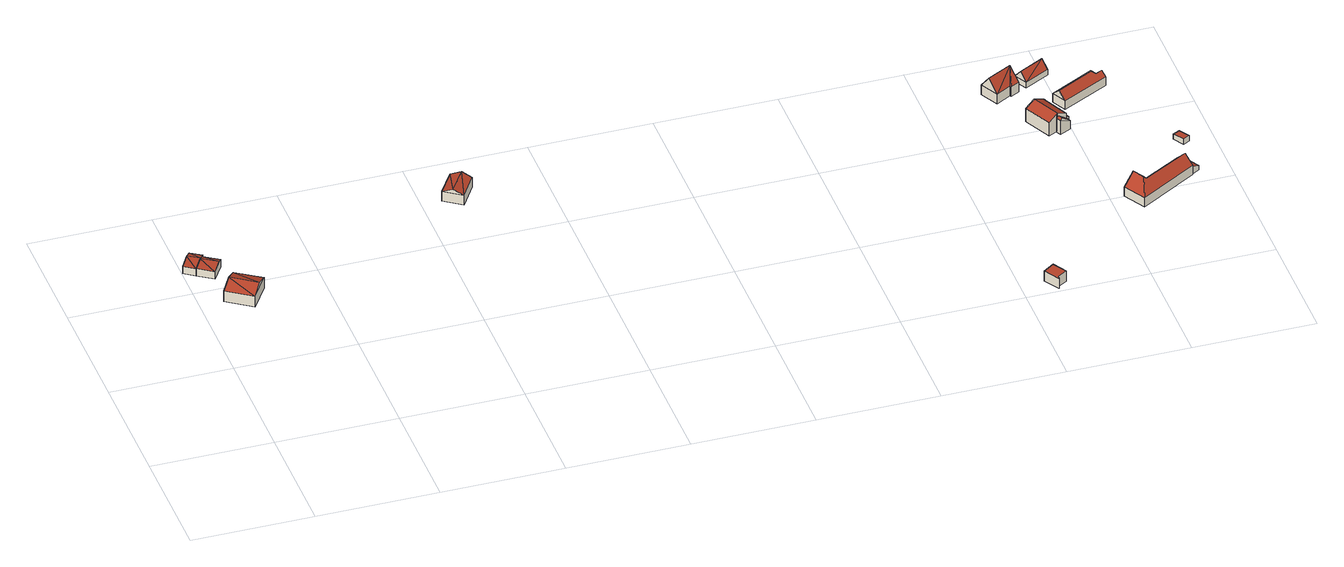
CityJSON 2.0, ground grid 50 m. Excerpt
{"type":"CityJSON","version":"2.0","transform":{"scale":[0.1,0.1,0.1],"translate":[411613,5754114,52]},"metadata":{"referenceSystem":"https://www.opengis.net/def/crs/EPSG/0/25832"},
"CityObjects":{
"building1":{"type":"Building","attributes":{"Gemeindeschluessel":"05515000","Geometrietyp2DReferenz":"3000","function":"31001_2700","roofType":"5000","measuredHeight":4.14},"geometry":[{"type":"Solid","lod":"2","boundaries":[[[[0,1,2,3]],[[4,5,1,0]],[[6,7,5,4]],[[8,9,7,6]],[[3,2,9,8]],[[10,0,3,11]],[[12,11,3]],[[11,12,6]],[[8,6,12]],[[10,11,6,4]],[[10,4,0]],[[12,3,8]],[[1,5,7,9,2]]]],"semantics":{"surfaces":[{"type":"WallSurface"},{"type":"RoofSurface"},{"type":"GroundSurface"}],"values":[[0,0,0,0,0,1,1,1,1,0,0,0,2]]}}]},
"building2":{"type":"Building","attributes":{"Gemeindeschluessel":"05515000","Geometrietyp2DReferenz":"3000","function":"51009_1610","roofType":"3100","measuredHeight":4.13},"geometry":[{"type":"Solid","lod":"2","boundaries":[[[[13,14,5,15]],[[16,17,14,13]],[[18,7,17,16]],[[15,5,7,18]],[[13,19,16]],[[18,20,15]],[[19,13,15]],[[15,20,19]],[[16,19,20]],[[20,18,16]],[[14,17,7,5]]]],"semantics":{"surfaces":[{"type":"WallSurface"},{"type":"RoofSurface"},{"type":"GroundSurface"}],"values":[[0,0,0,0,0,0,1,1,1,1,2]]}}]},
"building3":{"type":"Building","attributes":{"Gemeindeschluessel":"05515000","Geometrietyp2DReferenz":"3000","function":"31001_2700","roofType":"3100","measuredHeight":7.04},"geometry":[{"type":"Solid","lod":"2","boundaries":[[[[21,22,23,24]],[[25,26,22,21]],[[27,28,26,25]],[[24,23,28,27]],[[21,29,25]],[[27,30,24]],[[29,21,24]],[[24,30,29]],[[25,29,30]],[[30,27,25]],[[22,26,28,23]]]],"semantics":{"surfaces":[{"type":"WallSurface"},{"type":"RoofSurface"},{"type":"GroundSurface"}],"values":[[0,0,0,0,0,0,1,1,1,1,2]]}}]},
"building4":{"type":"Building","attributes":{"Gemeindeschluessel":"05515000","Geometrietyp2DReferenz":"3000","function":"31001_2600","roofType":"5000","measuredHeight":6.38},"address":[{"country":"Germany","locality":"Münster","thoroughfareNumber":"7","thoroughfareName":"Alter Postweg"}],"geometry":[{"type":"Solid","lod":"2","boundaries":[[[[31,32,33,34]],[[35,36,32,31]],[[37,38,36,35]],[[39,40,38,37]],[[41,42,40,39]],[[43,44,42,41]],[[45,46,44,43]],[[34,33,46,45]],[[47,48,41]],[[41,39,37,35,31,34,47]],[[45,43,48]],[[48,47,45]],[[47,34,45]],[[48,43,41]],[[32,36,38,40,42,44,46,33]]]],"semantics":{"surfaces":[{"type":"WallSurface"},{"type":"RoofSurface"},{"type":"GroundSurface"}],"values":[[0,0,0,0,0,0,0,0,1,1,1,1,0,0,2]]}}]},
"building5":{"type":"Building","attributes":{"Gemeindeschluessel":"05515000","Geometrietyp2DReferenz":"3000","function":"51009_1610","roofType":"2100","measuredHeight":5.04},"geometry":[{"type":"Solid","lod":"2","boundaries":[[[[49,50,51,52]],[[53,54,50,49]],[[55,56,54,53]],[[57,58,56,55]],[[52,51,58,57]],[[55,53,49,52,57]],[[50,54,56,58,51]]]],"semantics":{"surfaces":[{"type":"WallSurface"},{"type":"RoofSurface"},{"type":"GroundSurface"}],"values":[[0,0,0,0,0,1,2]]}}]},
"building6":{"type":"Building","attributes":{"Gemeindeschluessel":"05515000","Geometrietyp2DReferenz":"3000","function":"51009_1610","roofType":"3100","measuredHeight":3.35},"geometry":[{"type":"Solid","lod":"2","boundaries":[[[[59,60,61,62]],[[63,64,60,59]],[[65,66,64,63]],[[62,61,66,65]],[[59,67,63]],[[65,68,62]],[[68,67,59]],[[59,62,68]],[[68,65,63]],[[63,67,68]],[[60,64,66,61]]]],"semantics":{"surfaces":[{"type":"WallSurface"},{"type":"RoofSurface"},{"type":"GroundSurface"}],"values":[[0,0,0,0,0,0,1,1,1,1,2]]}}]},
"building7":{"type":"Building","attributes":{"Gemeindeschluessel":"05515000","Geometrietyp2DReferenz":"3000","function":"31001_1000","roofType":"5000","measuredHeight":10.11},"address":[{"country":"Germany","locality":"Münster","thoroughfareNumber":"102","thoroughfareName":"Münsterstraße"}],"geometry":[{"type":"Solid","lod":"2","boundaries":[[[[69,70,71,72]],[[73,74,70,69]],[[75,61,74,73]],[[76,77,61,75]],[[78,79,77,76]],[[80,81,79,78]],[[72,71,81,80]],[[82,83,69]],[[82,69,72]],[[82,72,80]],[[80,78,82]],[[83,82,76]],[[83,76,75]],[[75,73,83]],[[76,82,78]],[[69,83,73]],[[70,74,61,77,79,81,71]]]],"semantics":{"surfaces":[{"type":"WallSurface"},{"type":"RoofSurface"},{"type":"GroundSurface"}],"values":[[0,0,0,0,0,0,0,1,1,1,1,1,1,1,0,0,2]]}}]},
"building8":{"type":"Building","attributes":{"Gemeindeschluessel":"05515000","Geometrietyp2DReferenz":"3000","function":"31001_1000"},"address":[{"country":"Germany","locality":"Münster","thoroughfareNumber":"100","thoroughfareName":"Münsterstraße"}],"children":["building8-1","building8-2"]},
"building8-1":{"type":"BuildingPart","attributes":{"roofType":"3100","measuredHeight":8.3},"parents":["building8"],"geometry":[{"type":"Solid","lod":"2","boundaries":[[[[84,85,86,87]],[[88,89,90,85,84]],[[91,92,93,94,95]],[[96,97,92,91]],[[98,99,97,96]],[[100,101,99,98]],[[102,103,101,100]],[[87,86,103,102]],[[96,91,95,104,98]],[[88,84,87,102,100,98,104]],[[85,90,105,93,92,97,99,101,103,86]],[[106,89,88,104,107]],[[90,89,108,105]],[[89,106,107,108]],[[94,108,107,104,95]],[[93,105,108,94]]]],"semantics":{"surfaces":[{"type":"WallSurface"},{"type":"RoofSurface"},{"type":"GroundSurface"},{"type":"ClosureSurface"}],"values":[[0,0,0,0,0,0,0,0,1,1,2,0,3,3,0,3]]}}]},
"building8-2":{"type":"BuildingPart","attributes":{"roofType":"3100","measuredHeight":7.26},"parents":["building8"],"geometry":[{"type":"Solid","lod":"2","boundaries":[[[[109,110,90,89]],[[111,112,110,109]],[[94,93,112,111]],[[109,113,111]],[[89,106,113,109]],[[111,113,106,107,94]],[[110,112,93,105,90]],[[90,105,108,89]],[[105,93,94,108]],[[107,108,94]],[[108,107,106,89]]]],"semantics":{"surfaces":[{"type":"WallSurface"},{"type":"RoofSurface"},{"type":"GroundSurface"},{"type":"ClosureSurface"}],"values":[[0,0,0,0,1,1,2,3,3,0,3]]}}]},
"building9":{"type":"Building","attributes":{"Gemeindeschluessel":"05515000","Geometrietyp2DReferenz":"3000","function":"51009_1610","roofType":"2100","measuredHeight":4.28},"geometry":[{"type":"Solid","lod":"2","boundaries":[[[[114,115,116,117]],[[118,119,115,114]],[[120,121,119,118]],[[122,123,121,120]],[[124,125,123,122]],[[117,116,125,124]],[[122,120,118,114,117,124]],[[115,119,121,123,125,116]]]],"semantics":{"surfaces":[{"type":"WallSurface"},{"type":"RoofSurface"},{"type":"GroundSurface"}],"values":[[0,0,0,0,0,0,1,2]]}}]},
"building10":{"type":"Building","attributes":{"Gemeindeschluessel":"05515000","Geometrietyp2DReferenz":"3000","function":"31001_1000","roofType":"3100","measuredHeight":6.26},"geometry":[{"type":"Solid","lod":"2","boundaries":[[[[126,127,128,129]],[[130,131,127,126]],[[132,133,131,130]],[[129,128,133,132]],[[126,134,130]],[[132,135,129]],[[135,134,126]],[[126,129,135]],[[134,135,132]],[[132,130,134]],[[127,131,133,128]]]],"semantics":{"surfaces":[{"type":"WallSurface"},{"type":"RoofSurface"},{"type":"GroundSurface"}],"values":[[0,0,0,0,0,0,1,1,1,1,2]]}}]},
"building11":{"type":"Building","attributes":{"Gemeindeschluessel":"05515000","Geometrietyp2DReferenz":"3000","function":"31001_1000","roofType":"5000","measuredHeight":8.96},"address":[{"country":"Germany","locality":"Münster","thoroughfareNumber":"96","thoroughfareName":"Münsterstraße"},{"country":"Germany","locality":"Münster","thoroughfareNumber":"96a","thoroughfareName":"Münsterstraße"}],"geometry":[{"type":"Solid","lod":"2","boundaries":[[[[136,137,138,139]],[[140,141,137,136]],[[142,143,141,140]],[[144,145,143,142]],[[146,147,145,144]],[[139,138,147,146]],[[148,149,146,144,150]],[[144,142,150]],[[150,142,140,148]],[[149,148,140,136,151]],[[136,139,151]],[[151,139,146,149]],[[137,141,143,145,147,138]]]],"semantics":{"surfaces":[{"type":"WallSurface"},{"type":"RoofSurface"},{"type":"GroundSurface"}],"values":[[0,0,0,0,0,0,1,0,1,1,0,1,2]]}}]},
"building12":{"type":"Building","attributes":{"Gemeindeschluessel":"05515000","Geometrietyp2DReferenz":"3000","function":"31001_1000","roofType":"5000","measuredHeight":6.99},"geometry":[{"type":"Solid","lod":"2","boundaries":[[[[152,153,154,155]],[[156,157,153,152]],[[158,159,157,156]],[[160,161,159,158]],[[162,163,161,160]],[[155,154,163,162]],[[164,162,160,165]],[[165,160,158,166]],[[166,158,156,167]],[[156,152,167]],[[165,166,167,152,155,164]],[[155,162,164]],[[153,157,159,161,163,154]]]],"semantics":{"surfaces":[{"type":"WallSurface"},{"type":"RoofSurface"},{"type":"GroundSurface"}],"values":[[0,0,0,0,0,0,1,1,1,0,1,0,2]]}}]},
"building13":{"type":"Building","attributes":{"Gemeindeschluessel":"05515000","Geometrietyp2DReferenz":"3000","function":"31001_1310","roofType":"2100","measuredHeight":3.62},"geometry":[{"type":"Solid","lod":"2","boundaries":[[[[168,169,170,171]],[[172,173,169,168]],[[174,175,173,172]],[[171,170,175,174]],[[172,168,171,174]],[[169,173,175,170]]]],"semantics":{"surfaces":[{"type":"WallSurface"},{"type":"RoofSurface"},{"type":"GroundSurface"}],"values":[[0,0,0,0,1,2]]}}]},
"building14":{"type":"Building","attributes":{"Gemeindeschluessel":"05515000","Geometrietyp2DReferenz":"3000","function":"51009_1611","roofType":"2100","measuredHeight":2.61},"geometry":[{"type":"Solid","lod":"2","boundaries":[[[[176,177,178,179]],[[180,181,177,176]],[[182,183,181,180]],[[179,178,183,182]],[[180,176,179,182]],[[177,181,183,178]]]],"semantics":{"surfaces":[{"type":"WallSurface"},{"type":"RoofSurface"},{"type":"GroundSurface"}],"values":[[0,0,0,0,1,2]]}}]}
},
"vertices":[
[96,1176,45],[96,1176,12],[52,1206,12],[52,1206,45],[91,1167,45],[91,1167,12],[46,1099,45],[46,1099,12],[1,1129,45],[1,1129,12],[91,1167,47],[79,1149,53],[34,1179,53],
[153,1126,46],[153,1126,12],[91,1167,46],[108,1058,46],[108,1058,12],[46,1099,46],[140,1107,53],[78,1148,53],
[268,947,60],[268,947,11],[166,1016,11],[166,1016,60],[198,842,60],[198,842,11],[95,911,60],[95,911,11],[233,895,82],[131,963,82],
[1085,1278,50],[1085,1278,6],[1083,1275,6],[1083,1275,50],[1110,1316,50],[1110,1316,6],[1115,1324,50],[1115,1324,6],[1146,1370,50],[1146,1370,6],[1148,1373,50],[1148,1373,6],[1221,1325,50],[1221,1325,6],[1156,1226,50],[1156,1226,6],[1121,1249,70],[1186,1348,70],
[3098,73,57],[3098,73,11],[3136,9,11],[3136,9,57],[3141,99,62],[3141,99,11],[3175,43,62],[3175,43,11],[3139,22,58],[3139,22,11],
[3264,1309,29],[3264,1309,19],[3273,1293,19],[3273,1293,29],[3292,1324,46],[3292,1324,19],[3301,1307,46],[3301,1307,19],[3278,1316,53],[3287,1300,53],
[3276,1198,64],[3276,1198,19],[3337,1231,19],[3337,1231,64],[3236,1273,64],[3236,1273,19],[3273,1293,64],[3335,1326,64],[3335,1326,19],[3377,1246,64],[3377,1246,19],[3340,1226,64],[3340,1226,19],[3355,1288,120],[3256,1235,120],
[3479,982,80],[3479,982,18],[3428,1091,18],[3428,1091,80],[3480,980,80],[3480,980,59],[3480,980,18],[3400,942,80],[3400,942,18],[3434,958,18],[3434,958,83],[3434,958,98],[3345,1058,80],[3345,1058,18],[3385,1077,101],[3385,1077,18],[3428,1098,78],[3428,1098,18],[3431,1092,78],[3431,1092,18],[3440,961,101],[3440,961,18],[3442,962,91],[3440,961,89],[3440,961,80],
[3490,960,59],[3490,960,18],[3444,937,83],[3444,937,18],[3452,941,91],
[3431,1092,60],[3431,1092,19],[3428,1091,19],[3428,1091,61],[3428,1098,60],[3428,1098,19],[3440,1104,57],[3440,1104,19],[3493,988,57],[3493,988,19],[3479,982,61],[3479,982,19],
[3412,1262,44],[3412,1262,19],[3515,1316,19],[3515,1316,44],[3384,1314,44],[3384,1314,19],[3487,1368,44],[3487,1368,19],[3398,1288,81],[3501,1342,81],
[3842,540,59],[3842,540,17],[3804,607,17],[3804,607,59],[3605,399,59],[3605,399,17],[3553,490,59],[3553,490,17],[3638,539,59],[3638,539,17],[3649,519,59],[3649,519,17],[3623,467,107],[3634,464,99],[3596,515,107],[3823,573,97],
[3512,1087,57],[3512,1087,17],[3705,1186,17],[3705,1186,57],[3480,1146,57],[3480,1146,17],[3664,1241,57],[3664,1241,17],[3677,1218,57],[3677,1218,17],[3686,1223,57],[3686,1223,17],[3695,1204,76],[3668,1190,76],[3650,1196,87],[3496,1116,87],
[3833,624,41],[3833,624,19],[3804,607,19],[3804,607,55],[3872,557,41],[3872,557,19],[3842,540,55],[3842,540,19],
[3842,776,42],[3842,776,20],[3868,730,20],[3868,730,46],[3869,791,42],[3869,791,20],[3895,745,46],[3895,745,20]
]}
